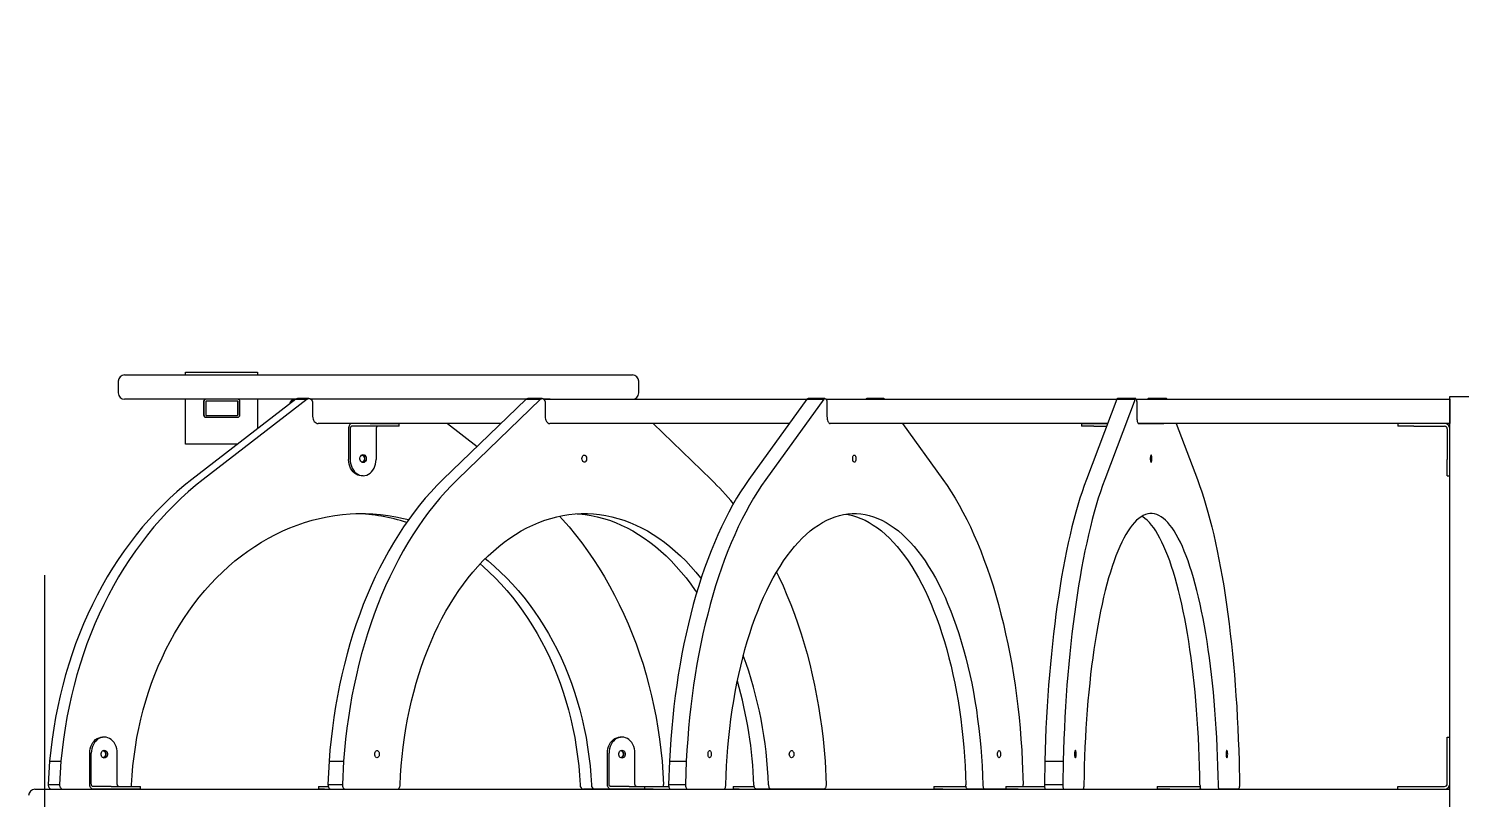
# Model space of a CAD drawing. Header units: millimetres. Extents: x -5243 to 4376, y -6091 to 4501.
# Drawn here: x -2924 to -1334, y 45 to 900 of the extents above; entities that cross this region are included whole.
import ezdxf

# ---------------------------------------------------------------- set-up
doc = ezdxf.new("R2010")
doc.units = ezdxf.units.MM
doc.layers.add('DIKOM_РАЗМЕР_ЗОНА', color=7, linetype='Continuous')
doc.layers.add('DIKOM_РАЗМЕР_ОБЪЕКТА', color=7, linetype='Continuous')
doc.styles.add('style1', font='arial.ttf', dxfattribs={"width": 0.8})
doc.dimstyles.new('1-50', dxfattribs={"dimtxt": 300, "dimasz": 200, "dimexe": 100, "dimexo": 0, "dimgap": 100, "dimtad": 1, "dimtxsty": 'style1', "dimcen": 200, "dimclrd": 7, "dimclre": 7, "dimclrt": 7, "dimadec": 1, "dimazin": 2, "dimtfac": 1, "dimtmove": 0, "dimatfit": 2, "dimfxl": 0, "dimlwd": 25, "dimlwe": 18, "dimarcsym": 0})

# ---------------------------------------------------------------- blocks, each defined once
blk = doc.blocks.new('*D11')
at = {"layer": 'Defpoints', "color": 0, "transparency": 16777216}
for p in [(-2906.5, 292.2), (2875.7, 212), (-2906.5, -4465.8)]:
    blk.add_point(p, dxfattribs=at)
at = {"layer": 'DIKOM_РАЗМЕР_ОБЪЕКТА', "color": 7, "lineweight": 18, "transparency": 16777216}
for p, q in [((-2906.5, 292.2), (-2906.5, -4565.8)), ((2875.7, 212), (2875.7, -4565.8))]:
    blk.add_line(p, q, dxfattribs=at)
at = {"layer": 'DIKOM_РАЗМЕР_ОБЪЕКТА', "color": 7, "lineweight": 25, "transparency": 16777216}
blk.add_line((2675.7, -4465.8), (-2706.5, -4465.8), dxfattribs=at)
at = {"layer": 'DIKOM_РАЗМЕР_ОБЪЕКТА', "color": 7, "transparency": 16777216}
for points in [[(-2706.5, -4432.5), (-2706.5, -4499.1), (-2906.5, -4465.8)], [(2675.7, -4432.5), (2675.7, -4499.1), (2875.7, -4465.8)]]:
    blk.add_solid(points, dxfattribs=at)
at = {"layer": 'DIKOM_РАЗМЕР_ОБЪЕКТА', "color": 7, "transparency": 16777216, "insert": (1204.8, -4212.6), "char_height": 300, "attachment_point": 5, "style": 'style1'}
blk.add_mtext('5800', dxfattribs=at)
blk = doc.blocks.new('*D12')
at = {"layer": 'Defpoints', "color": 0, "transparency": 16777216}
for p in [(-1173.1, 2502), (-3508.9, -3299.1), (1059.9, -3299.1)]:
    blk.add_point(p, dxfattribs=at)
at = {"layer": 'DIKOM_РАЗМЕР_ОБЪЕКТА', "color": 7, "lineweight": 18, "transparency": 16777216}
for p, q in [((-1173.1, 2502), (-3608.9, 2502)), ((1059.9, -3299.1), (-3608.9, -3299.1))]:
    blk.add_line(p, q, dxfattribs=at)
at = {"layer": 'DIKOM_РАЗМЕР_ОБЪЕКТА', "color": 7, "lineweight": 25, "transparency": 16777216}
blk.add_line((-3508.9, 2302), (-3508.9, -3099.1), dxfattribs=at)
at = {"layer": 'DIKOM_РАЗМЕР_ОБЪЕКТА', "color": 7, "transparency": 16777216}
for points in [[(-3542.2, 2302), (-3475.6, 2302), (-3508.9, 2502)], [(-3542.2, -3099.1), (-3475.6, -3099.1), (-3508.9, -3299.1)]]:
    blk.add_solid(points, dxfattribs=at)
at = {"layer": 'DIKOM_РАЗМЕР_ОБЪЕКТА', "color": 7, "transparency": 16777216, "insert": (-3762.1, 53.3), "char_height": 300, "attachment_point": 5, "rotation": 90, "style": 'style1'}
blk.add_mtext('5800', dxfattribs=at)
blk = doc.blocks.new('*D13')
at = {"layer": 'Defpoints', "color": 0, "transparency": 16777216}
for p in [(-890.5, 4500.9), (-4792.5, -4799.1), (1170.9, -4799.1)]:
    blk.add_point(p, dxfattribs=at)
at = {"layer": 'DIKOM_РАЗМЕР_ЗОНА', "color": 7, "lineweight": 18, "transparency": 16777216}
for p, q in [((-890.5, 4500.9), (-4892.5, 4500.9)), ((1170.9, -4799.1), (-4892.5, -4799.1))]:
    blk.add_line(p, q, dxfattribs=at)
at = {"layer": 'DIKOM_РАЗМЕР_ЗОНА', "color": 7, "lineweight": 25, "transparency": 16777216}
blk.add_line((-4792.5, 4300.9), (-4792.5, -4599.1), dxfattribs=at)
at = {"layer": 'DIKOM_РАЗМЕР_ЗОНА', "color": 7, "transparency": 16777216}
for points in [[(-4825.8, 4300.9), (-4759.1, 4300.9), (-4792.5, 4500.9)], [(-4825.8, -4599.1), (-4759.1, -4599.1), (-4792.5, -4799.1)]]:
    blk.add_solid(points, dxfattribs=at)
at = {"layer": 'DIKOM_РАЗМЕР_ЗОНА', "color": 7, "transparency": 16777216, "insert": (-5045.8, 21.3), "char_height": 300, "attachment_point": 5, "rotation": 90, "style": 'style1'}
blk.add_mtext('9300', dxfattribs=at)

msp = doc.modelspace()

# ---------------------------------------------------------------- linework, layer by layer
at = {"color": 7, "linetype": 'Continuous', "lineweight": 15}
for p, q in [((-2817.46, 514.88), (-2808.193, 514.88)), ((-2808.193, 514.88), (-2615.616, 514.88)), ((-2749.567, 514.88), (-2749.567, 517.88)), ((-2749.567, 517.88), (-2749.564, 517.88)), ((-2749.564, 514.88), (-2749.564, 517.88)), ((-2749.564, 517.88), (-2669.564, 517.88)), ((-2669.564, 517.88), (-2669.564, 514.88)), ((-2615.616, 514.88), (-2601.231, 514.88)), ((-2601.231, 514.88), (-2597.558, 514.88)), ((-2597.558, 514.88), (-2365.35, 514.88)), ((-2365.35, 514.88), (-2360.254, 514.88)), ((-2360.254, 514.88), (-2349.599, 514.88)), ((-2349.599, 514.88), (-2252.799, 514.88)), ((-2824.46, 507.88), (-2824.46, 494.88)), ((-2245.799, 494.88), (-2245.799, 507.88)), ((-2808.193, 487.88), (-2817.46, 487.88)), ((-2627.171, 487.88), (-2808.193, 487.88)), ((-2749.567, 437.88), (-2749.567, 487.88)), ((-2749.564, 437.88), (-2749.564, 487.88)), ((-2627.194, 487.861), (-2742.673, 398.622)), ((-2614.593, 487.861), (-2730.072, 398.622)), ((-2729.564, 485.38), (-2729.564, 470.38)), ((-2729.236, 485.38), (-2729.236, 470.38)), ((-2727.235, 485.38), (-2727.235, 470.38)), ((-2691.735, 485.88), (-2726.736, 485.88)), ((-2691.565, 470.38), (-2691.565, 485.38)), ((-2691.236, 470.38), (-2691.236, 485.38)), ((-2689.235, 470.38), (-2689.235, 485.38)), ((-2669.564, 487.88), (-2669.564, 455.119)), ((-2627.418, 487.88), (-2627.171, 487.88)), ((-2627.194, 487.861), (-2614.593, 487.861)), ((-2612.414, 488.669), (-2625.015, 488.669)), ((-2601.231, 487.88), (-2610.258, 487.88)), ((-2608.414, 483.668), (-2608.414, 468.879)), ((-2597.558, 487.88), (-2601.231, 487.88)), ((-2370.972, 487.88), (-2597.558, 487.88)), ((-2370.991, 487.861), (-2463.48, 398.622)), ((-2354.867, 487.861), (-2447.357, 398.622)), ((-2370.991, 487.861), (-2354.867, 487.861)), ((-2353.122, 488.669), (-2369.245, 488.669)), ((-2349.599, 487.88), (-2351.395, 487.88)), ((-2351.395, 487.88), (-2344.172, 487.88)), ((-2349.918, 483.668), (-2349.918, 468.879)), ((-2344.172, 487.88), (-2349.599, 487.88)), ((-2344.172, 487.88), (-2339.382, 487.88)), ((-2339.382, 487.88), (-2058.824, 487.88)), ((-2058.836, 487.861), (-2123.39, 398.622)), ((-2040.053, 487.861), (-2104.607, 398.622)), ((-2058.836, 487.861), (-2040.053, 487.861)), ((-2038.835, 488.669), (-2057.618, 488.669)), ((-2037.63, 487.88), (-2032.533, 487.88)), ((-2036.599, 483.668), (-2036.599, 468.879)), ((-2032.533, 487.88), (-2027.015, 487.88)), ((-2027.015, 487.88), (-1716.709, 487.88)), ((-1973.546, 488.669), (-1992.33, 488.669)), ((-1714.412, 487.861), (-1748.2, 398.622)), ((-1693.996, 487.861), (-1727.783, 398.622)), ((-1716.709, 487.88), (-1714.406, 487.88)), ((-1714.412, 487.861), (-1693.996, 487.861)), ((-1693.358, 488.669), (-1713.775, 488.669)), ((-1692.727, 487.88), (-1690.041, 487.88)), ((-1692.188, 483.668), (-1692.188, 468.879)), ((-1690.041, 487.88), (-1683.977, 487.88)), ((-1683.977, 487.88), (-1550.63, 487.88)), ((-1659.186, 488.669), (-1679.603, 488.669)), ((-1550.63, 487.88), (-1445.104, 487.88)), ((-1445.104, 487.88), (-1344.07, 487.88)), ((-1344.07, 390.9), (-1344.07, 490.9)), ((-1344.07, 490.9), (-1323.07, 490.9)), ((-1344.07, 487.88), (-1344.07, 480.88)), ((-1344.07, 480.88), (-1344.07, 467.88)), ((-2726.736, 467.88), (-2727.064, 467.88)), ((-2726.736, 469.88), (-2691.735, 469.88)), ((-2726.736, 467.88), (-2691.735, 467.88)), ((-1344.07, 467.88), (-1344.07, 460.88)), ((-2601.231, 460.88), (-2602.086, 460.88)), ((-2564.816, 460.879), (-2602.016, 460.879)), ((-2597.558, 460.88), (-2601.231, 460.88)), ((-2398.955, 460.88), (-2597.558, 460.88)), ((-2568.417, 454.879), (-2568.417, 420.879)), ((-2566.617, 454.879), (-2566.617, 420.879)), ((-2544.414, 460.879), (-2564.816, 460.879)), ((-2544.414, 457.879), (-2564.816, 457.879)), ((-2544.414, 460.879), (-2519.214, 460.879)), ((-2519.214, 457.879), (-2544.414, 457.879)), ((-2537.818, 454.879), (-2537.818, 420.879)), ((-2519.214, 460.879), (-2512.015, 460.879)), ((-2512.015, 457.879), (-2519.214, 457.879)), ((-2512.015, 457.879), (-2512.015, 460.879)), ((-2506.019, 460.879), (-2512.015, 460.879)), ((-2458.527, 460.88), (-2425.448, 435.318)), ((-2344.172, 460.88), (-2344.85, 460.88)), ((-2267.907, 460.879), (-2344.794, 460.879)), ((-2339.382, 460.88), (-2344.172, 460.88)), ((-2078.354, 460.88), (-2339.382, 460.88)), ((-2229.869, 460.88), (-2165.343, 398.622)), ((-2078.752, 460.879), (-2078.752, 460.33)), ((-2078.752, 460.879), (-2078.354, 460.879)), ((-2032.533, 460.88), (-2033.061, 460.88)), ((-1979.359, 460.879), (-2033.022, 460.879)), ((-2027.015, 460.88), (-2032.533, 460.88)), ((-1724.628, 460.88), (-2027.015, 460.88)), ((-1952.811, 460.88), (-1907.775, 398.622)), ((-1753.578, 460.879), (-1753.578, 457.879)), ((-1753.578, 460.879), (-1739.791, 460.879)), ((-1739.791, 457.879), (-1753.578, 457.879)), ((-1739.791, 460.879), (-1724.628, 460.879)), ((-1739.791, 457.879), (-1725.764, 457.879)), ((-1690.041, 460.88), (-1690.336, 460.88)), ((-1690.316, 460.879), (-1662.228, 460.879)), ((-1683.977, 460.88), (-1690.041, 460.88)), ((-1550.63, 460.88), (-1683.977, 460.88)), ((-1648.333, 460.88), (-1624.761, 398.622)), ((-1445.104, 460.88), (-1550.63, 460.88)), ((-1344.07, 460.88), (-1445.104, 460.88)), ((-1402.07, 460.88), (-1402.07, 457.88)), ((-1384.07, 457.88), (-1402.07, 457.88)), ((-1384.07, 457.88), (-1350.07, 457.88)), ((-1347.07, 454.88), (-1347.07, 420.88)), ((-2749.567, 437.88), (-2749.564, 437.88)), ((-2691.872, 437.88), (-2749.564, 437.88)), ((-1347.07, 402.88), (-1347.07, 420.88)), ((-2552.217, 402.879), (-2554.017, 402.879)), ((-1347.07, 402.88), (-1344.07, 402.88)), ((-1344.07, -309.1), (-1344.07, 390.9)), ((-2839.97, 112.4), (-2841.77, 112.4)), ((-2264.464, 112.4), (-2266.264, 112.4)), ((-1347.07, 112.4), (-1344.07, 112.4)), ((-1347.07, 94.4), (-1347.07, 112.4)), ((-2900.698, 85.546), (-2902.266, 59.623)), ((-2900.698, 85.546), (-2888.097, 85.546)), ((-2888.097, 85.546), (-2889.665, 59.623)), ((-2856.17, 60.4), (-2856.17, 94.4)), ((-2854.369, 60.4), (-2854.369, 94.4)), ((-2825.571, 60.4), (-2825.571, 94.4)), ((-2590.047, 85.546), (-2591.303, 59.623)), ((-2590.047, 85.546), (-2573.924, 85.546)), ((-2573.924, 85.546), (-2575.18, 59.623)), ((-2280.663, 60.4), (-2280.663, 94.4)), ((-2278.863, 60.4), (-2278.863, 94.4)), ((-2250.065, 60.4), (-2250.065, 94.4)), ((-2219.938, 85.546), (-2218.369, 59.623)), ((-2211.727, 85.546), (-2212.604, 59.623)), ((-2211.727, 85.546), (-2192.944, 85.546)), ((-2192.944, 85.546), (-2193.82, 59.623)), ((-2038.777, 85.546), (-2037.521, 59.623)), ((-1819.438, 85.546), (-1818.561, 59.623)), ((-1794.435, 85.546), (-1794.894, 59.623)), ((-1794.435, 85.546), (-1774.019, 85.546)), ((-1774.019, 85.546), (-1774.477, 59.623)), ((-1578.525, 85.546), (-1578.067, 59.623)), ((-1347.07, 60.4), (-1347.07, 94.4)), ((-2917.079, 54.4), (-2906.466, 54.4)), ((-2906.466, 54.4), (-2892.051, 54.4)), ((-2902.266, 59.623), (-2889.665, 59.623)), ((-2898.271, 54.4), (-2885.669, 54.4)), ((-2892.051, 54.4), (-2888.384, 54.4)), ((-2888.384, 54.4), (-2598.467, 54.4)), ((-2885.669, 54.4), (-2852.569, 54.4)), ((-2832.167, 57.4), (-2852.569, 57.4)), ((-2832.167, 54.4), (-2852.569, 54.4)), ((-2832.167, 57.4), (-2806.967, 57.4)), ((-2806.967, 54.4), (-2832.167, 54.4)), ((-2806.967, 57.4), (-2799.768, 57.4)), ((-2799.768, 54.4), (-2806.967, 54.4)), ((-2799.768, 54.4), (-2799.768, 57.4)), ((-2601.654, 57.4), (-2601.654, 54.4)), ((-2601.654, 57.4), (-2595.187, 57.4)), ((-2595.187, 54.4), (-2601.654, 54.4)), ((-2598.467, 54.4), (-2593.243, 54.4)), ((-2595.187, 57.4), (-2591.039, 57.4)), ((-2595.187, 54.4), (-2588.102, 54.4)), ((-2593.243, 54.4), (-2577.084, 54.4)), ((-2591.303, 59.623), (-2575.18, 59.623)), ((-2588.102, 54.4), (-2571.979, 54.4)), ((-2577.084, 54.4), (-2572.269, 54.4)), ((-2572.269, 54.4), (-2219.956, 54.4)), ((-2571.979, 54.4), (-2514.238, 54.4)), ((-2294.458, 54.4), (-2307.059, 54.4)), ((-2277.063, 54.4), (-2294.458, 54.4)), ((-2256.661, 57.4), (-2277.063, 57.4)), ((-2256.661, 54.4), (-2277.063, 54.4)), ((-2256.661, 57.4), (-2239.608, 57.4)), ((-2239.608, 54.4), (-2256.661, 54.4)), ((-2239.608, 57.4), (-2239.608, 54.4)), ((-2239.608, 57.4), (-2229.657, 57.4)), ((-2229.657, 54.4), (-2239.608, 54.4)), ((-2229.657, 57.4), (-2212.419, 57.4)), ((-2229.657, 54.4), (-2210.37, 54.4)), ((-2219.956, 54.4), (-2213.966, 54.4)), ((-2213.966, 54.4), (-2195.081, 54.4)), ((-2212.604, 59.623), (-2193.82, 59.623)), ((-2210.37, 54.4), (-2191.586, 54.4)), ((-2195.081, 54.4), (-2189.502, 54.4)), ((-2191.586, 54.4), (-2151.286, 54.4)), ((-2189.502, 54.4), (-1801.971, 54.4)), ((-2140.716, 57.4), (-2140.716, 54.4)), ((-2140.716, 57.4), (-2134.249, 57.4)), ((-2134.249, 54.4), (-2140.716, 54.4)), ((-2134.249, 57.4), (-2117.522, 57.4)), ((-2134.249, 54.4), (-2114.586, 54.4)), ((-2098.462, 54.4), (-2114.586, 54.4)), ((-2040.721, 54.4), (-2098.462, 54.4)), ((-1917.896, 57.4), (-1917.896, 54.4)), ((-1917.896, 57.4), (-1907.945, 57.4)), ((-1907.945, 54.4), (-1917.896, 54.4)), ((-1907.945, 57.4), (-1881.928, 57.4)), ((-1907.945, 54.4), (-1879.878, 54.4)), ((-1861.095, 54.4), (-1879.878, 54.4)), ((-1837.77, 54.4), (-1861.095, 54.4)), ((-1837.77, 57.4), (-1837.77, 54.4)), ((-1837.77, 57.4), (-1823.983, 57.4)), ((-1823.983, 54.4), (-1837.77, 54.4)), ((-1823.983, 57.4), (-1794.798, 57.4)), ((-1823.983, 54.4), (-1793.725, 54.4)), ((-1801.971, 54.4), (-1795.682, 54.4)), ((-1795.682, 54.4), (-1775.094, 54.4)), ((-1794.894, 59.623), (-1774.477, 59.623)), ((-1793.725, 54.4), (-1773.308, 54.4)), ((-1775.094, 54.4), (-1768.948, 54.4)), ((-1773.308, 54.4), (-1752.215, 54.4)), ((-1768.948, 54.4), (-1408.405, 54.4)), ((-1669.385, 57.4), (-1669.385, 54.4)), ((-1669.385, 57.4), (-1655.598, 57.4)), ((-1655.598, 54.4), (-1669.385, 54.4)), ((-1655.598, 57.4), (-1622.543, 57.4)), ((-1655.598, 54.4), (-1622.543, 54.4)), ((-1620.745, 54.4), (-1622.543, 54.4)), ((-1620.745, 54.4), (-1600.329, 54.4)), ((-1579.236, 54.4), (-1600.329, 54.4)), ((-1408.405, 54.4), (-1344.07, 54.4)), ((-1402.07, 54.4), (-1402.07, 57.4)), ((-1402.07, 57.4), (-1384.07, 57.4)), ((-1384.07, 57.4), (-1350.07, 57.4))]:
    msp.add_line(p, q, dxfattribs=at)
at = {"color": 7, "linetype": 'Continuous', "lineweight": 15, "flags": 128}
for points in [[(-2614.593, 487.861), (-2613.626, 488.434), (-2612.572, 488.665), (-2611.506, 488.538), (-2610.506, 488.063), (-2609.642, 487.273), (-2608.976, 486.225), (-2608.557, 484.994), (-2608.414, 483.668)], [(-2354.867, 487.861), (-2354.092, 488.434), (-2353.248, 488.665), (-2352.395, 488.538), (-2351.593, 488.063), (-2350.901, 487.273), (-2350.368, 486.225), (-2350.033, 484.994), (-2349.918, 483.668)], [(-2040.053, 487.861), (-2039.512, 488.434), (-2038.923, 488.665), (-2038.327, 488.538), (-2037.768, 488.063), (-2037.285, 487.273), (-2036.913, 486.225), (-2036.679, 484.994), (-2036.599, 483.668)], [(-1972.328, 487.861), (-1972.869, 488.434), (-1973.458, 488.665), (-1974.054, 488.538), (-1974.613, 488.063), (-1974.752, 487.88)], [(-1714.412, 487.861), (-1714.129, 488.434), (-1713.821, 488.665), (-1713.775, 488.669)], [(-1693.996, 487.861), (-1693.713, 488.434), (-1693.404, 488.665), (-1693.092, 488.538), (-1692.8, 488.063), (-1692.547, 487.273), (-1692.352, 486.225), (-1692.229, 484.994), (-1692.188, 483.668)], [(-1658.548, 487.861), (-1658.831, 488.434), (-1659.14, 488.665), (-1659.452, 488.538), (-1659.744, 488.063), (-1659.817, 487.88)], [(-2608.414, 468.879), (-2608.291, 467.319), (-2607.927, 465.818), (-2607.336, 464.435), (-2606.541, 463.223), (-2605.571, 462.228), (-2604.464, 461.488), (-2603.264, 461.033), (-2602.016, 460.879)], [(-2349.918, 468.879), (-2349.82, 467.319), (-2349.528, 465.818), (-2349.055, 464.435), (-2348.417, 463.223), (-2347.641, 462.228), (-2346.755, 461.488), (-2345.793, 461.033), (-2344.794, 460.879)], [(-2036.599, 468.879), (-2036.53, 467.319), (-2036.327, 465.818), (-2035.996, 464.435), (-2035.552, 463.223), (-2035.01, 462.228), (-2034.391, 461.488), (-2033.72, 461.033), (-2033.022, 460.879)], [(-1692.188, 468.879), (-1692.152, 467.319), (-1692.045, 465.818), (-1691.872, 464.435), (-1691.64, 463.223), (-1691.356, 462.228), (-1691.032, 461.488), (-1690.681, 461.033), (-1690.316, 460.879)], [(-2564.816, 460.879), (-2565.518, 460.764), (-2566.194, 460.423), (-2566.816, 459.868), (-2567.362, 459.122), (-2567.81, 458.213), (-2568.142, 457.176), (-2568.347, 456.05), (-2568.417, 454.879)], [(-2564.816, 457.879), (-2565.167, 457.822), (-2565.505, 457.651), (-2565.816, 457.374), (-2566.089, 457.001), (-2566.313, 456.546), (-2566.479, 456.028), (-2566.582, 455.465), (-2566.617, 454.879)], [(-2536.017, 457.879), (-2536.369, 457.822), (-2536.706, 457.651), (-2537.018, 457.374), (-2537.291, 457.001), (-2537.514, 456.546), (-2537.681, 456.028), (-2537.783, 455.465), (-2537.818, 454.879)], [(-2554.017, 402.879), (-2556.066, 403.063), (-2558.074, 403.609), (-2559.999, 404.506), (-2561.802, 405.737), (-2563.446, 407.276), (-2564.899, 409.092), (-2566.131, 411.148), (-2567.115, 413.402), (-2567.833, 415.808), (-2568.27, 418.318), (-2568.417, 420.879)], [(-2566.617, 420.879), (-2566.47, 418.318), (-2566.033, 415.808), (-2565.315, 413.402), (-2564.331, 411.148), (-2563.099, 409.092), (-2561.646, 407.276), (-2560.002, 405.737), (-2558.199, 404.506), (-2556.274, 403.609), (-2554.266, 403.063), (-2552.217, 402.879)], [(-2552.217, 426.279), (-2551.225, 426.101), (-2550.314, 425.581), (-2549.557, 424.761), (-2549.015, 423.707), (-2548.733, 422.506), (-2548.733, 421.253), (-2549.015, 420.052), (-2549.557, 418.998), (-2550.314, 418.178), (-2551.225, 417.658), (-2552.217, 417.479), (-2553.209, 417.658), (-2554.12, 418.178), (-2554.877, 418.998), (-2555.419, 420.052), (-2555.701, 421.253), (-2555.701, 422.506), (-2555.419, 423.707), (-2554.877, 424.761), (-2554.12, 425.581), (-2553.209, 426.101), (-2552.217, 426.279)], [(-2553.714, 425.862), (-2553.305, 425.779), (-2552.417, 425.344), (-2551.671, 424.6), (-2551.134, 423.615), (-2550.853, 422.476), (-2550.853, 421.283), (-2551.134, 420.144), (-2551.671, 419.159), (-2552.417, 418.415), (-2553.305, 417.98), (-2553.714, 417.897)], [(-2553.117, 426.133), (-2553.026, 426.101), (-2552.114, 425.581), (-2551.357, 424.761), (-2550.816, 423.707), (-2550.533, 422.506), (-2550.533, 421.253), (-2550.816, 420.052), (-2551.357, 418.998), (-2552.114, 418.178), (-2553.026, 417.658), (-2553.117, 417.626)], [(-2552.217, 402.879), (-2550.168, 403.063), (-2548.161, 403.609), (-2546.236, 404.506), (-2544.432, 405.737), (-2542.788, 407.276), (-2541.335, 409.092), (-2540.103, 411.148), (-2539.119, 413.402), (-2538.401, 415.808), (-2537.964, 418.318), (-2537.818, 420.879)], [(-2308.913, 421.879), (-2308.799, 423.058), (-2308.468, 424.133), (-2307.948, 425.007), (-2307.286, 425.603), (-2306.542, 425.868), (-2305.78, 425.779), (-2305.069, 425.344), (-2304.471, 424.6), (-2304.041, 423.615), (-2303.816, 422.476), (-2303.816, 421.283), (-2304.041, 420.144), (-2304.471, 419.159), (-2305.069, 418.415), (-2305.78, 417.98), (-2306.542, 417.891), (-2307.286, 418.156), (-2307.948, 418.752), (-2308.468, 419.626), (-2308.799, 420.7), (-2308.913, 421.879)], [(-2007.979, 421.879), (-2007.9, 423.058), (-2007.668, 424.133), (-2007.306, 425.007), (-2006.844, 425.603), (-2006.324, 425.868), (-2005.793, 425.779), (-2005.296, 425.344), (-2004.879, 424.6), (-2004.579, 423.615), (-2004.422, 422.476), (-2004.422, 421.283), (-2004.579, 420.144), (-2004.879, 419.159), (-2005.296, 418.415), (-2005.793, 417.98), (-2006.324, 417.891), (-2006.844, 418.156), (-2007.306, 418.752), (-2007.668, 419.626), (-2007.9, 420.7), (-2007.979, 421.879)], [(-1675.336, 421.879), (-1675.377, 423.058), (-1675.498, 424.133), (-1675.688, 425.007), (-1675.93, 425.603), (-1676.202, 425.868), (-1676.48, 425.779), (-1676.74, 425.344), (-1676.958, 424.6), (-1677.115, 423.615), (-1677.198, 422.476), (-1677.198, 421.283), (-1677.115, 420.144), (-1676.958, 419.159), (-1676.74, 418.415), (-1676.48, 417.98), (-1676.202, 417.891), (-1675.93, 418.156), (-1675.688, 418.752), (-1675.498, 419.626), (-1675.377, 420.7), (-1675.336, 421.879)], [(-2742.673, 398.622), (-2751.006, 391.966), (-2759.18, 385.008), (-2767.186, 377.754), (-2775.02, 370.21), (-2782.673, 362.383), (-2790.14, 354.278), (-2797.414, 345.904), (-2804.488, 337.267), (-2811.357, 328.374), (-2818.015, 319.234), (-2824.456, 309.854), (-2830.674, 300.243), (-2836.664, 290.408), (-2842.421, 280.358), (-2847.941, 270.101), (-2853.218, 259.647), (-2858.247, 249.004), (-2863.026, 238.181), (-2867.548, 227.188), (-2871.811, 216.034), (-2875.811, 204.729), (-2879.544, 193.283), (-2883.008, 181.704), (-2886.199, 170.004), (-2889.114, 158.192), (-2891.752, 146.279), (-2894.109, 134.273), (-2896.183, 122.187), (-2897.974, 110.03), (-2899.48, 97.813), (-2900.698, 85.546)], [(-2730.072, 398.622), (-2738.405, 391.966), (-2746.578, 385.008), (-2754.585, 377.754), (-2762.419, 370.21), (-2770.072, 362.383), (-2777.539, 354.278), (-2784.812, 345.904), (-2791.887, 337.267), (-2798.756, 328.374), (-2805.414, 319.234), (-2811.854, 309.854), (-2818.073, 300.243), (-2824.063, 290.408), (-2829.821, 280.358), (-2835.34, 270.101), (-2840.617, 259.647), (-2845.646, 249.004), (-2850.424, 238.181), (-2854.947, 227.188), (-2859.21, 216.034), (-2863.21, 204.729), (-2866.943, 193.283), (-2870.407, 181.704), (-2873.598, 170.004), (-2876.513, 158.192), (-2879.15, 146.279), (-2881.507, 134.273), (-2883.583, 122.187), (-2885.373, 110.03), (-2886.878, 97.813), (-2888.097, 85.546)], [(-2463.48, 398.622), (-2470.154, 391.966), (-2476.701, 385.008), (-2483.114, 377.754), (-2489.388, 370.21), (-2495.518, 362.383), (-2501.498, 354.278), (-2507.324, 345.904), (-2512.99, 337.267), (-2518.491, 328.374), (-2523.824, 319.234), (-2528.982, 309.854), (-2533.963, 300.243), (-2538.761, 290.408), (-2543.372, 280.358), (-2547.792, 270.101), (-2552.019, 259.647), (-2556.047, 249.004), (-2559.874, 238.181), (-2563.496, 227.188), (-2566.911, 216.034), (-2570.114, 204.729), (-2573.104, 193.283), (-2575.879, 181.704), (-2578.434, 170.004), (-2580.769, 158.192), (-2582.881, 146.279), (-2584.769, 134.273), (-2586.431, 122.187), (-2587.865, 110.03), (-2589.071, 97.813), (-2590.047, 85.546)], [(-2447.357, 398.622), (-2454.031, 391.966), (-2460.577, 385.008), (-2466.99, 377.754), (-2473.265, 370.21), (-2479.394, 362.383), (-2485.374, 354.278), (-2491.2, 345.904), (-2496.866, 337.267), (-2502.368, 328.374), (-2507.7, 319.234), (-2512.859, 309.854), (-2517.839, 300.243), (-2522.637, 290.408), (-2527.248, 280.358), (-2531.669, 270.101), (-2535.895, 259.647), (-2539.924, 249.004), (-2543.75, 238.181), (-2547.373, 227.188), (-2550.787, 216.034), (-2553.991, 204.729), (-2556.981, 193.283), (-2559.755, 181.704), (-2562.311, 170.004), (-2564.646, 158.192), (-2566.758, 146.279), (-2568.646, 134.273), (-2570.308, 122.187), (-2571.742, 110.03), (-2572.947, 97.813), (-2573.924, 85.546)], [(-2123.39, 398.622), (-2128.048, 391.966), (-2132.617, 385.008), (-2137.093, 377.754), (-2141.472, 370.21), (-2145.75, 362.383), (-2149.924, 354.278), (-2153.99, 345.904), (-2157.945, 337.267), (-2161.785, 328.374), (-2165.506, 319.234), (-2169.107, 309.854), (-2172.583, 300.243), (-2175.931, 290.408), (-2179.15, 280.358), (-2182.235, 270.101), (-2185.185, 259.647), (-2187.997, 249.004), (-2190.668, 238.181), (-2193.196, 227.188), (-2195.579, 216.034), (-2197.815, 204.729), (-2199.902, 193.283), (-2201.838, 181.704), (-2203.622, 170.004), (-2205.251, 158.192), (-2206.726, 146.279), (-2208.043, 134.273), (-2209.203, 122.187), (-2210.204, 110.03), (-2211.046, 97.813), (-2211.727, 85.546)], [(-2104.607, 398.622), (-2109.265, 391.966), (-2113.834, 385.008), (-2118.31, 377.754), (-2122.688, 370.21), (-2126.967, 362.383), (-2131.141, 354.278), (-2135.207, 345.904), (-2139.162, 337.267), (-2143.001, 328.374), (-2146.723, 319.234), (-2150.324, 309.854), (-2153.799, 300.243), (-2157.148, 290.408), (-2160.367, 280.358), (-2163.452, 270.101), (-2166.402, 259.647), (-2169.213, 249.004), (-2171.885, 238.181), (-2174.412, 227.188), (-2176.796, 216.034), (-2179.032, 204.729), (-2181.118, 193.283), (-2183.055, 181.704), (-2184.838, 170.004), (-2186.468, 158.192), (-2187.942, 146.279), (-2189.26, 134.273), (-2190.42, 122.187), (-2191.421, 110.03), (-2192.263, 97.813), (-2192.944, 85.546)], [(-1907.775, 398.622), (-1903.117, 391.966), (-1898.548, 385.008), (-1894.072, 377.754), (-1889.693, 370.21), (-1885.414, 362.383), (-1881.24, 354.278), (-1877.174, 345.904), (-1873.22, 337.267), (-1869.38, 328.374), (-1865.658, 319.234), (-1862.058, 309.854), (-1858.582, 300.243), (-1855.233, 290.408), (-1852.015, 280.358), (-1848.929, 270.101), (-1845.979, 259.647), (-1843.168, 249.004), (-1840.497, 238.181), (-1837.969, 227.188), (-1835.586, 216.034), (-1833.35, 204.729), (-1831.263, 193.283), (-1829.327, 181.704), (-1827.543, 170.004), (-1825.913, 158.192), (-1824.439, 146.279), (-1823.121, 134.273), (-1821.961, 122.187), (-1820.96, 110.03), (-1820.119, 97.813), (-1819.438, 85.546)], [(-1748.2, 398.622), (-1750.638, 391.966), (-1753.029, 385.008), (-1755.372, 377.754), (-1757.664, 370.21), (-1759.903, 362.383), (-1762.088, 354.278), (-1764.216, 345.904), (-1766.286, 337.267), (-1768.295, 328.374), (-1770.244, 319.234), (-1772.128, 309.854), (-1773.947, 300.243), (-1775.7, 290.408), (-1777.384, 280.358), (-1779, 270.101), (-1780.543, 259.647), (-1782.015, 249.004), (-1783.413, 238.181), (-1784.736, 227.188), (-1785.984, 216.034), (-1787.154, 204.729), (-1788.246, 193.283), (-1789.26, 181.704), (-1790.193, 170.004), (-1791.046, 158.192), (-1791.818, 146.279), (-1792.507, 134.273), (-1793.115, 122.187), (-1793.638, 110.03), (-1794.079, 97.813), (-1794.435, 85.546)], [(-1727.783, 398.622), (-1730.221, 391.966), (-1732.613, 385.008), (-1734.955, 377.754), (-1737.247, 370.21), (-1739.486, 362.383), (-1741.671, 354.278), (-1743.799, 345.904), (-1745.869, 337.267), (-1747.879, 328.374), (-1749.827, 319.234), (-1751.711, 309.854), (-1753.531, 300.243), (-1755.283, 290.408), (-1756.968, 280.358), (-1758.583, 270.101), (-1760.127, 259.647), (-1761.598, 249.004), (-1762.996, 238.181), (-1764.32, 227.188), (-1765.567, 216.034), (-1766.737, 204.729), (-1767.829, 193.283), (-1768.843, 181.704), (-1769.777, 170.004), (-1770.629, 158.192), (-1771.401, 146.279), (-1772.091, 134.273), (-1772.698, 122.187), (-1773.222, 110.03), (-1773.662, 97.813), (-1774.019, 85.546)], [(-1624.761, 398.622), (-1622.323, 391.966), (-1619.931, 385.008), (-1617.589, 377.754), (-1615.297, 370.21), (-1613.058, 362.383), (-1610.873, 354.278), (-1608.745, 345.904), (-1606.675, 337.267), (-1604.665, 328.374), (-1602.717, 319.234), (-1600.833, 309.854), (-1599.013, 300.243), (-1597.261, 290.408), (-1595.576, 280.358), (-1593.961, 270.101), (-1592.417, 259.647), (-1590.946, 249.004), (-1589.548, 238.181), (-1588.224, 227.188), (-1586.977, 216.034), (-1585.807, 204.729), (-1584.715, 193.283), (-1583.701, 181.704), (-1582.767, 170.004), (-1581.915, 158.192), (-1581.143, 146.279), (-1580.453, 134.273), (-1579.846, 122.187), (-1579.322, 110.03), (-1578.882, 97.813), (-1578.525, 85.546)], [(-2809.584, 59.114), (-2808.954, 69.728), (-2808.043, 80.311), (-2806.851, 90.85), (-2805.379, 101.333), (-2803.629, 111.75), (-2801.603, 122.088), (-2799.303, 132.336), (-2796.732, 142.483), (-2793.892, 152.517), (-2790.786, 162.428), (-2787.419, 172.204), (-2783.794, 181.834), (-2779.914, 191.309), (-2775.784, 200.617), (-2771.409, 209.748), (-2766.794, 218.693), (-2761.943, 227.44), (-2756.862, 235.981), (-2751.557, 244.306), (-2746.033, 252.406), (-2740.296, 260.272), (-2734.354, 267.895), (-2728.212, 275.266), (-2721.878, 282.378), (-2715.357, 289.223), (-2708.658, 295.793), (-2701.788, 302.081), (-2694.755, 308.08), (-2687.566, 313.783), (-2680.229, 319.184), (-2672.752, 324.277), (-2665.144, 329.057), (-2657.414, 333.517), (-2649.569, 337.654), (-2641.618, 341.462), (-2633.57, 344.938), (-2625.434, 348.077), (-2617.219, 350.876), (-2608.934, 353.332), (-2600.589, 355.442), (-2592.192, 357.204), (-2583.752, 358.616), (-2575.28, 359.676), (-2566.784, 360.384), (-2558.275, 360.738), (-2549.76, 360.738), (-2541.25, 360.384), (-2532.754, 359.676), (-2524.282, 358.616), (-2515.843, 357.204), (-2507.446, 355.442), (-2501.681, 354.023)], [(-2511.04, 59.114), (-2510.536, 69.728), (-2509.806, 80.311), (-2508.851, 90.85), (-2507.673, 101.333), (-2506.271, 111.75), (-2504.648, 122.088), (-2502.806, 132.336), (-2500.747, 142.483), (-2498.472, 152.517), (-2495.985, 162.428), (-2493.288, 172.204), (-2490.384, 181.834), (-2487.277, 191.309), (-2483.969, 200.617), (-2480.465, 209.748), (-2476.768, 218.693), (-2472.883, 227.44), (-2468.814, 235.981), (-2464.565, 244.306), (-2460.141, 252.406), (-2455.546, 260.272), (-2450.787, 267.895), (-2445.868, 275.266), (-2440.794, 282.378), (-2435.572, 289.223), (-2430.206, 295.793), (-2424.704, 302.081), (-2419.071, 308.08), (-2413.313, 313.783), (-2407.437, 319.184), (-2401.448, 324.277), (-2395.355, 329.057), (-2389.163, 333.517), (-2382.88, 337.654), (-2376.512, 341.462), (-2370.066, 344.938), (-2363.55, 348.077), (-2356.97, 350.876), (-2350.335, 353.332), (-2343.651, 355.442), (-2336.925, 357.204), (-2330.166, 358.616), (-2323.38, 359.676), (-2316.576, 360.384), (-2309.76, 360.738), (-2302.941, 360.738), (-2296.125, 360.384), (-2289.32, 359.676), (-2282.535, 358.616), (-2275.775, 357.204), (-2269.05, 355.442), (-2262.366, 353.332), (-2255.73, 350.876), (-2249.151, 348.077), (-2242.634, 344.938), (-2236.189, 341.462), (-2229.821, 337.654), (-2223.537, 333.517), (-2217.345, 329.057), (-2211.252, 324.277), (-2205.264, 319.184), (-2199.388, 313.783), (-2193.63, 308.08), (-2187.996, 302.081), (-2182.494, 295.793), (-2177.129, 289.223), (-2176.558, 288.498)], [(-2333.782, 357.905), (-2330.496, 354.278), (-2323.222, 345.904), (-2316.148, 337.267), (-2309.278, 328.374), (-2302.621, 319.234), (-2296.18, 309.854), (-2289.962, 300.243), (-2283.972, 290.408), (-2278.214, 280.358), (-2272.695, 270.101), (-2267.418, 259.647), (-2262.388, 249.004), (-2257.61, 238.181), (-2253.087, 227.188), (-2248.824, 216.034), (-2244.825, 204.729), (-2241.091, 193.283), (-2237.627, 181.704), (-2234.437, 170.004), (-2231.521, 158.192), (-2228.884, 146.279), (-2226.527, 134.273), (-2224.452, 122.187), (-2222.661, 110.03), (-2221.156, 97.813), (-2219.938, 85.546)], [(-2314.412, 360.535), (-2312.248, 360.384), (-2305.444, 359.676), (-2298.658, 358.616), (-2291.899, 357.204), (-2285.173, 355.442), (-2278.489, 353.332), (-2271.854, 350.876), (-2265.274, 348.077), (-2258.758, 344.938), (-2252.312, 341.462), (-2245.944, 337.654), (-2239.661, 333.517), (-2233.469, 329.057), (-2227.376, 324.277), (-2221.388, 319.184), (-2215.511, 313.783), (-2209.753, 308.08), (-2204.12, 302.081), (-2198.618, 295.793), (-2193.252, 289.223), (-2188.03, 282.378), (-2182.956, 275.266), (-2181.391, 272.973)], [(-2149.054, 59.114), (-2148.702, 69.728), (-2148.193, 80.311), (-2147.527, 90.85), (-2146.704, 101.333), (-2145.726, 111.75), (-2144.593, 122.088), (-2143.307, 132.336), (-2141.87, 142.483), (-2140.282, 152.517), (-2138.546, 162.428), (-2136.664, 172.204), (-2134.637, 181.834), (-2132.469, 191.309), (-2130.16, 200.617), (-2127.714, 209.748), (-2125.134, 218.693), (-2122.423, 227.44), (-2119.582, 235.981), (-2116.617, 244.306), (-2113.529, 252.406), (-2110.322, 260.272), (-2107, 267.895), (-2103.567, 275.266), (-2100.026, 282.378), (-2096.381, 289.223), (-2092.636, 295.793), (-2088.796, 302.081), (-2084.864, 308.08), (-2080.845, 313.783), (-2076.744, 319.184), (-2072.565, 324.277), (-2068.312, 329.057), (-2063.99, 333.517), (-2059.605, 337.654), (-2055.16, 341.462), (-2050.661, 344.938), (-2046.113, 348.077), (-2041.521, 350.876), (-2036.89, 353.332), (-2032.224, 355.442), (-2027.53, 357.204), (-2022.813, 358.616), (-2018.077, 359.676), (-2013.328, 360.384), (-2008.57, 360.738), (-2003.811, 360.738), (-1999.054, 360.384), (-1994.305, 359.676), (-1989.568, 358.616), (-1984.851, 357.204), (-1980.157, 355.442), (-1975.492, 353.332), (-1970.86, 350.876), (-1966.268, 348.077), (-1961.72, 344.938), (-1957.221, 341.462), (-1952.777, 337.654), (-1948.391, 333.517), (-1944.07, 329.057), (-1939.817, 324.277), (-1935.637, 319.184), (-1931.536, 313.783), (-1927.517, 308.08), (-1923.585, 302.081), (-1919.745, 295.793), (-1916, 289.223), (-1912.356, 282.378), (-1908.814, 275.266), (-1905.381, 267.895), (-1902.059, 260.272), (-1898.853, 252.406), (-1895.765, 244.306), (-1892.799, 235.981), (-1889.959, 227.44), (-1887.247, 218.693), (-1884.667, 209.748), (-1882.221, 200.617), (-1879.913, 191.309), (-1877.744, 181.834), (-1875.717, 172.204), (-1873.835, 162.428), (-1872.099, 152.517), (-1870.511, 142.483), (-1869.074, 132.336), (-1867.788, 122.088), (-1866.656, 111.75), (-1865.678, 101.333), (-1864.855, 90.85), (-1864.188, 80.311), (-1863.679, 69.728), (-1863.327, 59.114)], [(-2015.582, 360.092), (-2013.088, 359.676), (-2008.352, 358.616), (-2003.634, 357.204), (-1998.94, 355.442), (-1994.275, 353.332), (-1989.644, 350.876), (-1985.052, 348.077), (-1980.504, 344.938), (-1976.005, 341.462), (-1971.56, 337.654), (-1967.174, 333.517), (-1962.853, 329.057), (-1958.6, 324.277), (-1954.421, 319.184), (-1950.319, 313.783), (-1946.3, 308.08), (-1942.369, 302.081), (-1938.529, 295.793), (-1934.784, 289.223), (-1931.139, 282.378), (-1927.598, 275.266), (-1924.164, 267.895), (-1920.842, 260.272), (-1917.636, 252.406), (-1914.548, 244.306), (-1911.582, 235.981), (-1908.742, 227.44), (-1906.03, 218.693), (-1903.45, 209.748), (-1901.005, 200.617), (-1898.696, 191.309), (-1896.527, 181.834), (-1894.5, 172.204), (-1892.618, 162.428), (-1890.882, 152.517), (-1889.295, 142.483), (-1887.857, 132.336), (-1886.572, 122.088), (-1885.439, 111.75), (-1884.461, 101.333), (-1883.638, 90.85), (-1882.971, 80.311), (-1882.462, 69.728), (-1882.111, 59.114)], [(-1601.497, 59.114), (-1601.681, 69.728), (-1601.948, 80.311), (-1602.297, 90.85), (-1602.727, 101.333), (-1603.239, 111.75), (-1603.832, 122.088), (-1604.505, 132.336), (-1605.257, 142.483), (-1606.088, 152.517), (-1606.997, 162.428), (-1607.982, 172.204), (-1609.043, 181.834), (-1610.178, 191.309), (-1611.386, 200.617), (-1612.666, 209.748), (-1614.017, 218.693), (-1615.436, 227.44), (-1616.923, 235.981), (-1618.475, 244.306), (-1620.091, 252.406), (-1621.769, 260.272), (-1623.508, 267.895), (-1625.305, 275.266), (-1627.159, 282.378), (-1629.066, 289.223), (-1631.026, 295.793), (-1633.036, 302.081), (-1635.094, 308.08), (-1637.198, 313.783), (-1639.344, 319.184), (-1641.532, 324.277), (-1643.758, 329.057), (-1646.02, 333.517), (-1648.315, 337.654), (-1650.641, 341.462), (-1652.996, 344.938), (-1655.377, 348.077), (-1657.78, 350.876), (-1660.204, 353.332), (-1662.646, 355.442), (-1665.103, 357.204), (-1667.572, 358.616), (-1670.051, 359.676), (-1672.537, 360.384), (-1675.026, 360.738), (-1677.518, 360.738), (-1680.007, 360.384), (-1682.493, 359.676), (-1684.972, 358.616), (-1687.441, 357.204), (-1689.898, 355.442), (-1692.34, 353.332), (-1694.764, 350.876), (-1697.167, 348.077), (-1699.548, 344.938), (-1701.903, 341.462), (-1704.229, 337.654), (-1706.524, 333.517), (-1708.786, 329.057), (-1711.012, 324.277), (-1713.2, 319.184), (-1715.346, 313.783), (-1717.45, 308.08), (-1719.508, 302.081), (-1721.518, 295.793), (-1723.478, 289.223), (-1725.385, 282.378), (-1727.239, 275.266), (-1729.036, 267.895), (-1730.775, 260.272), (-1732.453, 252.406), (-1734.069, 244.306), (-1735.621, 235.981), (-1737.108, 227.44), (-1738.527, 218.693), (-1739.878, 209.748), (-1741.158, 200.617), (-1742.366, 191.309), (-1743.501, 181.834), (-1744.562, 172.204), (-1745.547, 162.428), (-1746.456, 152.517), (-1747.287, 142.483), (-1748.039, 132.336), (-1748.712, 122.088), (-1749.305, 111.75), (-1749.817, 101.333), (-1750.247, 90.85), (-1750.596, 80.311), (-1750.863, 69.728), (-1751.047, 59.114)], [(-1621.914, 59.114), (-1622.098, 69.728), (-1622.364, 80.311), (-1622.713, 90.85), (-1623.144, 101.333), (-1623.656, 111.75), (-1624.249, 122.088), (-1624.922, 132.336), (-1625.674, 142.483), (-1626.505, 152.517), (-1627.413, 162.428), (-1628.399, 172.204), (-1629.46, 181.834), (-1630.595, 191.309), (-1631.803, 200.617), (-1633.083, 209.748), (-1634.433, 218.693), (-1635.853, 227.44), (-1637.339, 235.981), (-1638.892, 244.306), (-1640.508, 252.406), (-1642.186, 260.272), (-1643.925, 267.895), (-1645.722, 275.266), (-1647.575, 282.378), (-1649.483, 289.223), (-1651.443, 295.793), (-1653.453, 302.081), (-1655.511, 308.08), (-1657.614, 313.783), (-1659.761, 319.184), (-1661.949, 324.277), (-1664.175, 329.057), (-1666.436, 333.517), (-1668.732, 337.654), (-1671.058, 341.462), (-1673.413, 344.938), (-1675.793, 348.077), (-1678.197, 350.876), (-1680.621, 353.332), (-1683.063, 355.442), (-1685.519, 357.204), (-1686.48, 357.796)], [(-2422.099, 304.908), (-2418.847, 302.081), (-2411.977, 295.793), (-2405.278, 289.223), (-2398.758, 282.378), (-2392.423, 275.266), (-2386.281, 267.895), (-2380.339, 260.272), (-2374.603, 252.406), (-2369.079, 244.306), (-2363.774, 235.981), (-2358.693, 227.44), (-2353.842, 218.693), (-2349.226, 209.748), (-2344.851, 200.617), (-2340.722, 191.309), (-2336.842, 181.834), (-2333.216, 172.204), (-2329.849, 162.428), (-2326.744, 152.517), (-2323.904, 142.483), (-2321.332, 132.336), (-2319.032, 122.088), (-2317.006, 111.75), (-2315.256, 101.333), (-2313.785, 90.85), (-2312.592, 80.311), (-2311.681, 69.728), (-2311.052, 59.114)], [(-2416.495, 310.683), (-2413.279, 308.08), (-2406.246, 302.081), (-2399.376, 295.793), (-2392.677, 289.223), (-2386.157, 282.378), (-2379.822, 275.266), (-2373.68, 267.895), (-2367.738, 260.272), (-2362.002, 252.406), (-2356.478, 244.306), (-2351.172, 235.981), (-2346.091, 227.44), (-2341.241, 218.693), (-2336.625, 209.748), (-2332.25, 200.617), (-2328.12, 191.309), (-2324.241, 181.834), (-2320.615, 172.204), (-2317.248, 162.428), (-2314.143, 152.517), (-2311.303, 142.483), (-2308.731, 132.336), (-2306.431, 122.088), (-2304.405, 111.75), (-2302.655, 101.333), (-2301.183, 90.85), (-2299.991, 80.311), (-2299.08, 69.728), (-2298.451, 59.114)], [(-2092.646, 295.776), (-2090.064, 290.408), (-2085.452, 280.358), (-2081.032, 270.101), (-2076.805, 259.647), (-2072.777, 249.004), (-2068.95, 238.181), (-2065.328, 227.188), (-2061.913, 216.034), (-2058.71, 204.729), (-2055.72, 193.283), (-2052.946, 181.704), (-2050.39, 170.004), (-2048.055, 158.192), (-2045.943, 146.279), (-2044.055, 134.273), (-2042.393, 122.187), (-2040.959, 110.03), (-2039.753, 97.813), (-2038.777, 85.546)], [(-2856.17, 94.4), (-2856.023, 96.962), (-2855.586, 99.471), (-2854.868, 101.877), (-2853.884, 104.132), (-2852.653, 106.187), (-2851.2, 108.003), (-2849.555, 109.543), (-2847.752, 110.773), (-2845.827, 111.671), (-2843.82, 112.217), (-2841.77, 112.4)], [(-2839.97, 112.4), (-2842.02, 112.217), (-2844.027, 111.671), (-2845.952, 110.773), (-2847.755, 109.543), (-2849.4, 108.003), (-2850.852, 106.187), (-2852.084, 104.132), (-2853.068, 101.877), (-2853.786, 99.471), (-2854.223, 96.962), (-2854.369, 94.4)], [(-2825.571, 94.4), (-2825.717, 96.962), (-2826.154, 99.471), (-2826.872, 101.877), (-2827.857, 104.132), (-2829.088, 106.187), (-2830.541, 108.003), (-2832.185, 109.543), (-2833.989, 110.773), (-2835.913, 111.671), (-2837.921, 112.217), (-2839.97, 112.4)], [(-2280.663, 94.4), (-2280.517, 96.962), (-2280.08, 99.471), (-2279.362, 101.877), (-2278.377, 104.132), (-2277.146, 106.187), (-2275.694, 108.003), (-2274.049, 109.543), (-2272.246, 110.773), (-2270.321, 111.671), (-2268.313, 112.217), (-2266.264, 112.4)], [(-2264.464, 112.4), (-2266.513, 112.217), (-2268.521, 111.671), (-2270.446, 110.773), (-2272.249, 109.543), (-2273.894, 108.003), (-2275.346, 106.187), (-2276.577, 104.132), (-2277.562, 101.877), (-2278.28, 99.471), (-2278.717, 96.962), (-2278.863, 94.4)], [(-2250.065, 94.4), (-2250.211, 96.962), (-2250.648, 99.471), (-2251.366, 101.877), (-2252.351, 104.132), (-2253.582, 106.187), (-2255.034, 108.003), (-2256.679, 109.543), (-2258.482, 110.773), (-2260.407, 111.671), (-2262.415, 112.217), (-2264.464, 112.4)], [(-2839.97, 89), (-2840.962, 89.178), (-2841.873, 89.698), (-2842.63, 90.519), (-2843.172, 91.572), (-2843.454, 92.774), (-2843.454, 94.026), (-2843.172, 95.228), (-2842.63, 96.281), (-2841.873, 97.101), (-2840.962, 97.622), (-2839.97, 97.8), (-2838.978, 97.622), (-2838.067, 97.101), (-2837.31, 96.281), (-2836.768, 95.228), (-2836.486, 94.026), (-2836.486, 92.774), (-2836.768, 91.572), (-2837.31, 90.519), (-2838.067, 89.698), (-2838.978, 89.178), (-2839.97, 89)], [(-2841.467, 97.382), (-2841.058, 97.3), (-2840.17, 96.864), (-2839.425, 96.121), (-2838.887, 95.136), (-2838.606, 93.996), (-2838.606, 92.804), (-2838.887, 91.664), (-2839.425, 90.679), (-2840.17, 89.936), (-2841.058, 89.5), (-2841.467, 89.418)], [(-2840.87, 97.654), (-2840.779, 97.622), (-2839.867, 97.101), (-2839.11, 96.281), (-2838.569, 95.228), (-2838.286, 94.026), (-2838.286, 92.774), (-2838.569, 91.572), (-2839.11, 90.519), (-2839.867, 89.698), (-2840.779, 89.178), (-2840.87, 89.146)], [(-2539.382, 93.4), (-2539.268, 94.579), (-2538.937, 95.653), (-2538.417, 96.527), (-2537.755, 97.123), (-2537.011, 97.389), (-2536.249, 97.3), (-2535.538, 96.864), (-2534.94, 96.121), (-2534.51, 95.136), (-2534.285, 93.996), (-2534.285, 92.804), (-2534.51, 91.664), (-2534.94, 90.679), (-2535.538, 89.936), (-2536.249, 89.5), (-2537.011, 89.411), (-2537.755, 89.676), (-2538.417, 90.273), (-2538.937, 91.147), (-2539.268, 92.221), (-2539.382, 93.4)], [(-2264.464, 89), (-2265.456, 89.178), (-2266.367, 89.698), (-2267.124, 90.519), (-2267.666, 91.572), (-2267.948, 92.774), (-2267.948, 94.026), (-2267.666, 95.228), (-2267.124, 96.281), (-2266.367, 97.101), (-2265.456, 97.622), (-2264.464, 97.8), (-2263.472, 97.622), (-2262.561, 97.101), (-2261.804, 96.281), (-2261.262, 95.228), (-2260.98, 94.026), (-2260.98, 92.774), (-2261.262, 91.572), (-2261.804, 90.519), (-2262.561, 89.698), (-2263.472, 89.178), (-2264.464, 89)], [(-2265.961, 97.382), (-2265.552, 97.3), (-2264.664, 96.864), (-2263.919, 96.121), (-2263.381, 95.136), (-2263.1, 93.996), (-2263.1, 92.804), (-2263.381, 91.664), (-2263.919, 90.679), (-2264.664, 89.936), (-2265.552, 89.5), (-2265.961, 89.418)], [(-2265.364, 97.654), (-2265.273, 97.622), (-2264.361, 97.101), (-2263.604, 96.281), (-2263.062, 95.228), (-2262.78, 94.026), (-2262.78, 92.774), (-2263.062, 91.572), (-2263.604, 90.519), (-2264.361, 89.698), (-2265.273, 89.178), (-2265.364, 89.146)], [(-2168.835, 93.4), (-2168.756, 94.579), (-2168.525, 95.653), (-2168.162, 96.527), (-2167.7, 97.123), (-2167.18, 97.389), (-2166.649, 97.3), (-2166.152, 96.864), (-2165.735, 96.121), (-2165.435, 95.136), (-2165.278, 93.996), (-2165.278, 92.804), (-2165.435, 91.664), (-2165.735, 90.679), (-2166.152, 89.936), (-2166.649, 89.5), (-2167.18, 89.411), (-2167.7, 89.676), (-2168.162, 90.273), (-2168.525, 91.147), (-2168.756, 92.221), (-2168.835, 93.4)], [(-2078.444, 93.4), (-2078.33, 94.579), (-2077.999, 95.653), (-2077.479, 96.527), (-2076.818, 97.123), (-2076.073, 97.389), (-2075.311, 97.3), (-2074.6, 96.864), (-2074.003, 96.121), (-2073.572, 95.136), (-2073.347, 93.996), (-2073.347, 92.804), (-2073.572, 91.664), (-2074.003, 90.679), (-2074.6, 89.936), (-2075.311, 89.5), (-2076.073, 89.411), (-2076.818, 89.676), (-2077.479, 90.273), (-2077.999, 91.147), (-2078.33, 92.221), (-2078.444, 93.4)], [(-1847.123, 93.4), (-1847.044, 94.579), (-1846.812, 95.653), (-1846.45, 96.527), (-1845.988, 97.123), (-1845.468, 97.389), (-1844.937, 97.3), (-1844.44, 96.864), (-1844.023, 96.121), (-1843.723, 95.136), (-1843.566, 93.996), (-1843.566, 92.804), (-1843.723, 91.664), (-1844.023, 90.679), (-1844.44, 89.936), (-1844.937, 89.5), (-1845.468, 89.411), (-1845.988, 89.676), (-1846.45, 90.273), (-1846.812, 91.147), (-1847.044, 92.221), (-1847.123, 93.4)], [(-1759.528, 93.4), (-1759.57, 94.579), (-1759.691, 95.653), (-1759.881, 96.527), (-1760.122, 97.123), (-1760.394, 97.389), (-1760.673, 97.3), (-1760.932, 96.864), (-1761.151, 96.121), (-1761.308, 95.136), (-1761.39, 93.996), (-1761.39, 92.804), (-1761.308, 91.664), (-1761.151, 90.679), (-1760.932, 89.936), (-1760.673, 89.5), (-1760.394, 89.411), (-1760.122, 89.676), (-1759.881, 90.273), (-1759.691, 91.147), (-1759.57, 92.221), (-1759.528, 93.4)], [(-1591.144, 93.4), (-1591.185, 94.579), (-1591.306, 95.653), (-1591.496, 96.527), (-1591.738, 97.123), (-1592.01, 97.389), (-1592.288, 97.3), (-1592.548, 96.864), (-1592.766, 96.121), (-1592.923, 95.136), (-1593.006, 93.996), (-1593.006, 92.804), (-1592.923, 91.664), (-1592.766, 90.679), (-1592.548, 89.936), (-1592.288, 89.5), (-1592.01, 89.411), (-1591.738, 89.676), (-1591.496, 90.273), (-1591.306, 91.147), (-1591.185, 92.221), (-1591.144, 93.4)], [(-2852.569, 54.4), (-2853.271, 54.515), (-2853.947, 54.857), (-2854.569, 55.411), (-2855.115, 56.157), (-2855.563, 57.067), (-2855.895, 58.104), (-2856.101, 59.229), (-2856.17, 60.4)], [(-2852.569, 57.4), (-2852.92, 57.458), (-2853.258, 57.628), (-2853.569, 57.906), (-2853.842, 58.279), (-2854.066, 58.733), (-2854.232, 59.252), (-2854.335, 59.815), (-2854.369, 60.4)], [(-2823.77, 57.4), (-2824.122, 57.458), (-2824.46, 57.628), (-2824.771, 57.906), (-2825.044, 58.279), (-2825.267, 58.733), (-2825.434, 59.252), (-2825.536, 59.815), (-2825.571, 60.4)], [(-2809.911, 57.4), (-2809.698, 58.18), (-2809.584, 59.114)], [(-2591.303, 59.623), (-2591.267, 58.617), (-2591.102, 57.642), (-2590.815, 56.739), (-2590.418, 55.944), (-2589.927, 55.29), (-2589.362, 54.802), (-2588.745, 54.502), (-2588.102, 54.4)], [(-2575.18, 59.623), (-2575.143, 58.617), (-2574.978, 57.642), (-2574.691, 56.739), (-2574.294, 55.944), (-2573.803, 55.29), (-2573.238, 54.802), (-2572.621, 54.502), (-2571.979, 54.4)], [(-2514.238, 54.4), (-2513.636, 54.489), (-2513.055, 54.754), (-2512.516, 55.184), (-2512.039, 55.765), (-2511.64, 56.475), (-2511.334, 57.29), (-2511.131, 58.18), (-2511.04, 59.114)], [(-2277.063, 54.4), (-2277.765, 54.515), (-2278.441, 54.857), (-2279.063, 55.411), (-2279.609, 56.157), (-2280.057, 57.067), (-2280.389, 58.104), (-2280.594, 59.229), (-2280.663, 60.4)], [(-2277.063, 57.4), (-2277.414, 57.458), (-2277.752, 57.628), (-2278.063, 57.906), (-2278.336, 58.279), (-2278.56, 58.733), (-2278.726, 59.252), (-2278.829, 59.815), (-2278.863, 60.4)], [(-2248.265, 57.4), (-2248.616, 57.458), (-2248.954, 57.628), (-2249.265, 57.906), (-2249.537, 58.279), (-2249.761, 58.733), (-2249.928, 59.252), (-2250.03, 59.815), (-2250.065, 60.4)], [(-2212.604, 59.623), (-2212.578, 58.617), (-2212.463, 57.642), (-2212.263, 56.739), (-2211.986, 55.944), (-2211.643, 55.29), (-2211.249, 54.802), (-2210.818, 54.502), (-2210.37, 54.4)], [(-2193.82, 59.623), (-2193.795, 58.617), (-2193.68, 57.642), (-2193.48, 56.739), (-2193.202, 55.944), (-2192.86, 55.29), (-2192.465, 54.802), (-2192.035, 54.502), (-2191.586, 54.4)], [(-2151.286, 54.4), (-2150.866, 54.489), (-2150.46, 54.754), (-2150.084, 55.184), (-2149.751, 55.765), (-2149.473, 56.475), (-2149.259, 57.29), (-2149.118, 58.18), (-2149.054, 59.114)], [(-2114.586, 54.4), (-2115.188, 54.489), (-2115.769, 54.754), (-2116.308, 55.184), (-2116.785, 55.765), (-2117.184, 56.475), (-2117.49, 57.29), (-2117.692, 58.18), (-2117.784, 59.114)], [(-2101.661, 59.114), (-2101.569, 58.18), (-2101.366, 57.29), (-2101.061, 56.475), (-2100.662, 55.765), (-2100.184, 55.184), (-2099.646, 54.754), (-2099.065, 54.489), (-2098.462, 54.4)], [(-2037.521, 59.623), (-2037.557, 58.617), (-2037.722, 57.642), (-2038.009, 56.739), (-2038.406, 55.944), (-2038.897, 55.29), (-2039.463, 54.802), (-2040.079, 54.502), (-2040.721, 54.4)], [(-1879.878, 54.4), (-1880.299, 54.489), (-1880.704, 54.754), (-1881.08, 55.184), (-1881.413, 55.765), (-1881.692, 56.475), (-1881.905, 57.29), (-1882.047, 58.18), (-1882.111, 59.114)], [(-1863.327, 59.114), (-1863.263, 58.18), (-1863.122, 57.29), (-1862.908, 56.475), (-1862.63, 55.765), (-1862.297, 55.184), (-1861.921, 54.754), (-1861.515, 54.489), (-1861.095, 54.4)], [(-1794.894, 59.623), (-1794.881, 58.617), (-1794.821, 57.642), (-1794.716, 56.739), (-1794.571, 55.944), (-1794.392, 55.29), (-1794.185, 54.802), (-1793.96, 54.502), (-1793.725, 54.4)], [(-1774.477, 59.623), (-1774.464, 58.617), (-1774.404, 57.642), (-1774.299, 56.739), (-1774.154, 55.944), (-1773.975, 55.29), (-1773.768, 54.802), (-1773.543, 54.502), (-1773.308, 54.4)], [(-1751.047, 59.114), (-1751.08, 58.18), (-1751.154, 57.29), (-1751.266, 56.475), (-1751.412, 55.765), (-1751.586, 55.184), (-1751.783, 54.754), (-1751.995, 54.489), (-1752.215, 54.4)], [(-1622.543, 57.4), (-1621.974, 57.458), (-1621.827, 57.492)], [(-1622.543, 54.4), (-1621.405, 54.515), (-1621.069, 54.595)], [(-1621.914, 59.114), (-1621.88, 58.18), (-1621.806, 57.29), (-1621.695, 56.475), (-1621.549, 55.765), (-1621.375, 55.184), (-1621.178, 54.754), (-1620.966, 54.489), (-1620.745, 54.4)], [(-1600.329, 54.4), (-1600.549, 54.489), (-1600.761, 54.754), (-1600.958, 55.184), (-1601.132, 55.765), (-1601.278, 56.475), (-1601.39, 57.29), (-1601.464, 58.18), (-1601.497, 59.114)], [(-1578.067, 59.623), (-1578.08, 58.617), (-1578.14, 57.642), (-1578.245, 56.739), (-1578.39, 55.944), (-1578.569, 55.29), (-1578.776, 54.802), (-1579.001, 54.502), (-1579.236, 54.4)]]:
    msp.add_lwpolyline(points, dxfattribs=at)
at = {"color": 7, "linetype": 'Continuous', "lineweight": 15}
for centre, radius, start, end in [((-2817.46, 507.88), 7, 90, 180), ((-2252.798, 507.88), 7, 0, 90), ((-2817.46, 494.88), 7, 180, 270), ((-2252.798, 494.88), 7, 270, 0), ((-2727.064, 485.38), 2.5, 89.990949, 180.007685), ((-2726.735, 485.379), 2.501, 90.012694, 179.98594), ((-2726.735, 485.38), 0.5, 90.034286, 179.999873), ((-2692.064, 485.38), 0.5, 359.945275, 90.020566), ((-2691.736, 485.379), 2.501, 0.01406, 89.987306), ((-2691.736, 485.38), 0.5, 0.000127, 89.965714), ((-2627.418, 480.88), 7, 90, 167.37585), ((-2624.992, 485.261), 3.408, 90.393551, 130.264462), ((-2369.198, 486.276), 2.393, 91.12673, 138.51806), ((-2057.527, 487.209), 1.463, 93.562126, 153.500456), ((-1992.117, 487.028), 1.654, 97.391801, 149.009797), ((-1679.121, 487.636), 1.139, 115.012842, 167.654869), ((-2727.064, 470.38), 2.5, 179.992315, 270.009051), ((-2726.735, 470.381), 2.501, 180.01406, 269.987306), ((-2726.735, 470.38), 0.5, 179.998688, 269.970567), ((-2692.064, 470.379), 0.5, 269.97458, 0.056164), ((-2691.736, 470.381), 2.501, 270.012694, 359.98594), ((-2691.735, 470.38), 0.5, 270.029433, 0.001312), ((-1350.07, 454.88), 6, 0, 90), ((-1350.07, 454.88), 3, 0, 90), ((-2380.647, 176.31), 309.48, 39.146633, 45.917441), ((-2566.968, 152.189), 208.602, 72.378384, 88.173279), ((-2560.101, 44.694), 458.667, 1.801598, 20.1738), ((-2587.704, 43.254), 470.188, 1.933024, 16.206356), ((-2917.079, 47.4), 7, 90, 180), ((-2897.674, 58.996), 4.635, 172.22843, 262.606813), ((-2885.073, 58.996), 4.634, 172.222282, 262.612961), ((-2306.539, 58.888), 4.518, 177.14099, 263.397245), ((-2293.938, 58.888), 4.518, 177.140708, 263.400901), ((-2224.43, 59.387), 6.065, 340.879977, 2.234519), ((-1829.041, 59.373), 10.483, 349.153402, 1.368421), ((-1350.07, 60.4), 6, 270, 0), ((-1350.07, 60.4), 3, 270, 0)]:
    msp.add_arc(centre, radius, start, end, dxfattribs=at)

# ---------------------------------------------------------------- dimensions: what is measured, and where the dimension line sits
at = {"layer": 'DIKOM_РАЗМЕР_ЗОНА', "color": 3}
dim = msp.add_linear_dim(base=(-4792.478, -4799.138), p1=(-890.474, 4500.862), p2=(1170.907, -4799.138), angle=90, dimstyle='1-50', dxfattribs=at)
dim.commit()
dim.dimension.update_dxf_attribs({"geometry": '*D13', "text_midpoint": (-4792.478, 21.297), "dimtype": 160})
at = {"layer": 'DIKOM_РАЗМЕР_ОБЪЕКТА', "color": 3}
dim = msp.add_linear_dim(base=(-3508.902, -3299.138), p1=(-1173.07, 2502.008), p2=(1059.856, -3299.138), angle=90, text='5800', dimstyle='1-50', dxfattribs=at)
dim.commit()
dim.dimension.update_dxf_attribs({"geometry": '*D12', "text_midpoint": (-3508.902, 53.279), "dimtype": 160})
dim = msp.add_linear_dim(base=(-2906.499, -4465.817), p1=(2875.722, 212.05), p2=(-2906.499, 292.228), text='5800', dimstyle='1-50', dxfattribs=at)
dim.commit()
dim.dimension.update_dxf_attribs({"geometry": '*D11', "text_midpoint": (1204.769, -4465.817), "dimtype": 160})

doc.saveas('drawing.dxf')
